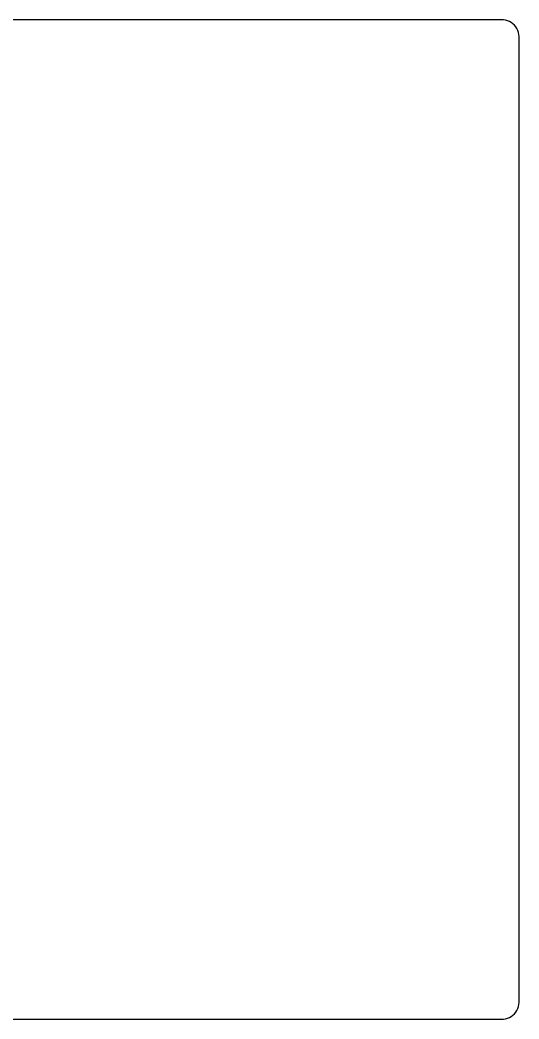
# Model space of a CAD drawing. Header units: metres. Extents: x -150 to 150, y -149 to 149.
# Drawn here: x 0 to 149.5, y -149.5 to 149.5 of the extents above; entities that cross this region are included whole.
import ezdxf

# ---------------------------------------------------------------- set-up
doc = ezdxf.new("R2010")
doc.units = ezdxf.units.M

msp = doc.modelspace()

# ---------------------------------------------------------------- linework, layer by layer
for p, q in [((144.814, 149.49), (-144.814, 149.49)), ((145.437, 149.411), (144.814, 149.49)), ((146.045, 149.255), (145.437, 149.411)), ((146.629, 149.024), (146.045, 149.255)), ((147.179, 148.722), (146.629, 149.024)), ((147.687, 148.353), (147.179, 148.722)), ((148.145, 147.923), (147.687, 148.353)), ((148.545, 147.439), (148.145, 147.923)), ((148.882, 146.909), (148.545, 147.439)), ((149.149, 146.341), (148.882, 146.909)), ((149.343, 145.743), (149.149, 146.341)), ((149.461, 145.127), (149.343, 145.743)), ((149.5, 144.5), (149.461, 145.127)), ((149.5, -144.5), (149.5, 144.5)), ((148.882, -146.909), (149.149, -146.341)), ((149.149, -146.341), (149.343, -145.743)), ((149.343, -145.743), (149.461, -145.127)), ((149.461, -145.127), (149.5, -144.5)), ((-144.814, -149.49), (144.814, -149.49)), ((144.814, -149.49), (145.437, -149.411)), ((145.437, -149.411), (146.045, -149.255)), ((146.045, -149.255), (146.629, -149.024)), ((146.629, -149.024), (147.179, -148.722)), ((147.179, -148.722), (147.687, -148.353)), ((147.687, -148.353), (148.145, -147.923)), ((148.145, -147.923), (148.545, -147.439)), ((148.545, -147.439), (148.882, -146.909))]:
    msp.add_line(p, q)

doc.saveas('drawing.dxf')
